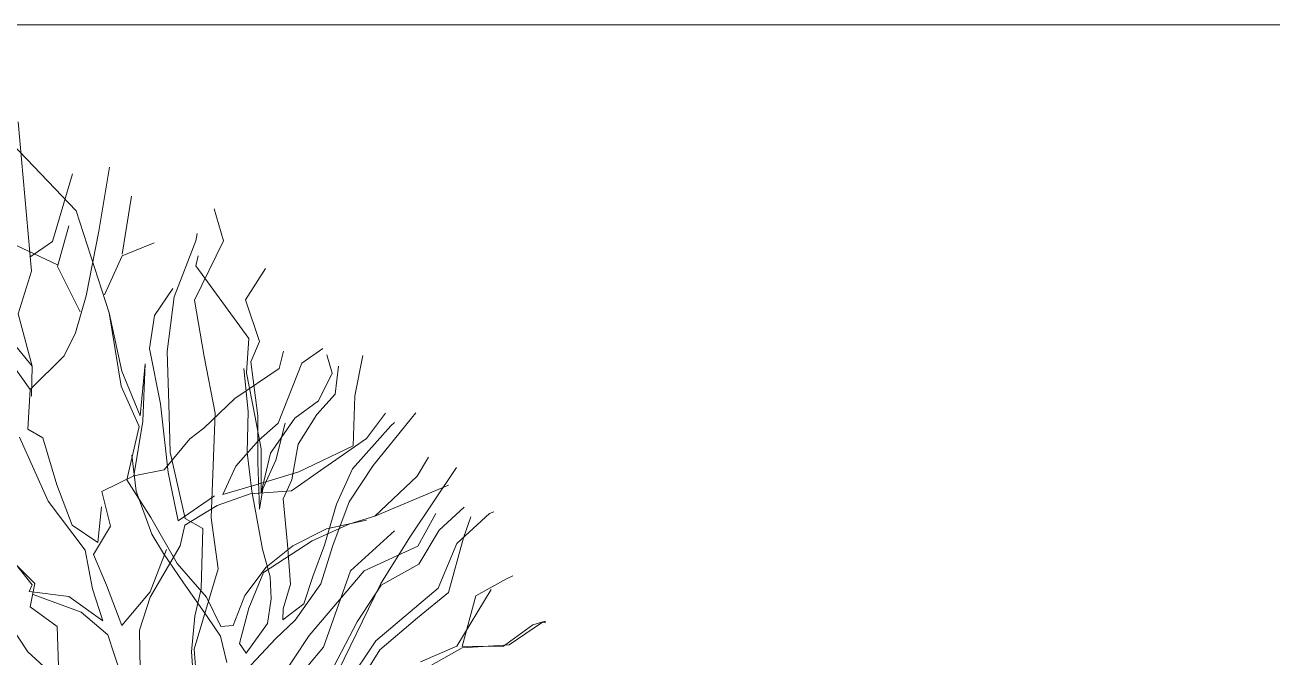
# Model space of a CAD drawing. Header units: millimetres. Extents: x -2481 to 45049, y -11067 to 11055.
# Drawn here: x 12854 to 13361, y 5659 to 5916 of the extents above; entities that cross this region are included whole.
import ezdxf

# ---------------------------------------------------------------- set-up
doc = ezdxf.new("R2010")
doc.units = ezdxf.units.MM
for name, color, linetype, lineweight in [('A-ELEWACJA CIENKA', 11, 'Continuous', 13), ('A-p.widokowa', 6, 'Continuous', 15), ('B-materiały', 9, 'Continuous', 0)]:
    doc.layers.add(name, color=color, linetype=linetype, lineweight=lineweight)

# ---------------------------------------------------------------- blocks, each defined once
blk = doc.blocks.new('A$C2EBD462E')
at = {"layer": 'B-materiały'}
for p, q in [((-80.34, 908.35), (-42.28, 948.3)), ((-62.29, 883.94), (-56.77, 944.52)), ((-89.62, 900.21), (-93.88, 926.12)), ((-70.81, 895.94), (-78.89, 923.39)), ((-99.11, 890.74), (-102.86, 914.43)), ((-136.51, 909.16), (-140.27, 896.15)), ((-93.78, 866.9), (-80.34, 908.35)), ((-72.83, 885.82), (-77.45, 902.29)), ((-128.99, 896.15), (-129.54, 899.18)), ((-84.45, 873.84), (-89.62, 900.21)), ((-72.83, 886.4), (-48.86, 897.67)), ((-140.27, 896.15), (-128.55, 872.17)), ((-120.2, 873.5), (-128.99, 896.15)), ((-99.11, 890.16), (-112.1, 895.36)), ((-61.57, 889.58), (-70.81, 895.94)), ((-128.99, 886.11), (-129.99, 890.18)), ((-91.89, 874.27), (-99.11, 890.16)), ((-149.22, 872.21), (-157.32, 885.03)), ((-150.5, 856.54), (-128.99, 886.11)), ((-82.07, 867.33), (-72.83, 885.82)), ((-56.77, 866.59), (-62.29, 883.94)), ((-112.19, 865.88), (-119.73, 876.86)), ((-154.94, 855.31), (-149.22, 872.21)), ((-128.55, 872.17), (-132.44, 849.17)), ((-117.41, 851.22), (-120.2, 873.5)), ((-80.17, 858.86), (-84.45, 873.84)), ((-93.78, 866.9), (-98.9, 843.27)), ((-98.62, 837.17), (-93.78, 866.9)), ((-110.18, 852.52), (-112.19, 865.88)), ((-62.51, 845.34), (-56.77, 866.59)), ((-62.51, 845.34), (-48.42, 862.45)), ((-75.47, 849.48), (-80.17, 858.86)), ((-61.72, 835.86), (-45.49, 858.45)), ((-172.12, 846.52), (-180.65, 852.49)), ((-151.38, 847.02), (-154.94, 855.31)), ((-149.59, 842.6), (-150.5, 856.54)), ((-114.64, 830.06), (-110.18, 852.52)), ((-196.88, 849.62), (-193.68, 833.24)), ((-182.3, 849.97), (-184.41, 842.45)), ((-162.49, 822.16), (-172.12, 846.52)), ((-162.84, 844.35), (-164.6, 851.4)), ((-154.18, 825.16), (-151.38, 847.02)), ((-132.44, 849.17), (-136.89, 826.16)), ((-117.99, 829.98), (-117.41, 851.22)), ((-61.72, 835.86), (-75.47, 849.48)), ((-185.69, 833.87), (-186.98, 845.28)), ((-184.41, 842.45), (-178.92, 831.25)), ((-144.86, 832.1), (-162.84, 844.35)), ((-153.07, 825.19), (-149.59, 842.6)), ((-148.52, 844.3), (-150.32, 826.94)), ((-106.42, 825.1), (-108.43, 846.25)), ((-108.43, 846.25), (-107.42, 822.93)), ((-98.9, 843.27), (-106.42, 825.1)), ((-62.21, 833.05), (-62.51, 845.34)), ((-106.03, 820.78), (-98.62, 837.17)), ((-193.68, 833.24), (-192.93, 812.9)), ((-178.22, 825.68), (-185.69, 833.87)), ((-178.92, 831.25), (-169.24, 824.23)), ((-132.27, 820.13), (-144.86, 832.1)), ((-60.75, 819.68), (-61.72, 835.86)), ((-216.73, 824.16), (-218.46, 826.35)), ((-198.45, 815.88), (-206.06, 826.19)), ((-150.32, 826.94), (-149.9, 810.19)), ((-136.89, 826.16), (-135.27, 783.74)), ((-118.62, 810.41), (-117.99, 829.98)), ((-117.85, 802.05), (-114.64, 830.06)), ((-201.16, 804.99), (-216.73, 824.16)), ((-209.77, 822.48), (-208.27, 821.02)), ((-170.65, 813.58), (-178.22, 825.68)), ((-169.24, 824.23), (-159.39, 809.95)), ((-165.28, 822.09), (-161.55, 807.1)), ((-154.49, 815.1), (-162.49, 822.16)), ((-155.52, 811.72), (-153.07, 825.19)), ((-154.27, 806.17), (-154.18, 825.16)), ((-107.42, 822.93), (-103.85, 800.73)), ((-208.27, 821.02), (-192.75, 803.53)), ((-126.58, 815.8), (-132.27, 820.13)), ((-101.02, 799.12), (-106.03, 820.78)), ((-72.48, 797.04), (-66.81, 816.18)), ((-57.32, 816.42), (-68.96, 790.43)), ((-66.81, 816.18), (-60.75, 819.68)), ((-181.02, 803.82), (-198.45, 815.88)), ((-192.93, 812.9), (-170.93, 802.4)), ((-168.06, 799.12), (-170.65, 813.58)), ((-155.63, 793.84), (-155.52, 811.72)), ((-145.29, 804.72), (-154.49, 815.1)), ((-116.2, 803.21), (-126.58, 815.8)), ((-218.93, 800.64), (-223.59, 808.28)), ((-161.55, 807.1), (-156.23, 795.5)), ((-159.39, 809.95), (-155.63, 793.84)), ((-154.91, 787.16), (-154.27, 806.17)), ((-149.9, 810.19), (-151.74, 794.5)), ((-124.65, 783.45), (-118.62, 810.41)), ((-102.95, 809.13), (-104.81, 794.56)), ((-216.25, 776.29), (-234.98, 804.19)), ((-191.29, 790.16), (-201.16, 804.99)), ((-192.75, 803.53), (-186.24, 789.17)), ((-167.94, 794.65), (-181.02, 803.82)), ((-170.93, 802.4), (-155.73, 797.75)), ((-139.97, 793.12), (-145.29, 804.72)), ((-121.83, 782.4), (-117.85, 802.05)), ((-103.85, 800.73), (-116.2, 803.21)), ((-201.76, 784.31), (-231.67, 796.94)), ((-201.76, 784.31), (-218.93, 800.64)), ((-164.51, 791.39), (-168.06, 799.12)), ((-155.73, 797.75), (-139.97, 793.12)), ((-110.69, 783.8), (-101.02, 799.12)), ((-90.84, 794.35), (-103.85, 800.73)), ((-78.77, 780.69), (-72.48, 797.04)), ((-151.15, 793.4), (-167.94, 794.65)), ((-166.28, 772.91), (-164.51, 791.39)), ((-156.23, 795.5), (-154.91, 787.16)), ((-151.74, 794.5), (-156.18, 770.93)), ((-137.63, 788.71), (-151.15, 793.4)), ((-136.61, 792.64), (-121.83, 782.4)), ((-104.81, 794.56), (-111.08, 777.08)), ((-94.4, 780.29), (-90.84, 794.35)), ((-250.14, 786.12), (-248.35, 785.51)), ((-238.03, 788), (-227.88, 778.63)), ((-184.71, 772.45), (-191.29, 790.16)), ((-186.24, 789.17), (-181.36, 772.53)), ((-124.58, 780.66), (-137.63, 788.71)), ((-90.69, 788.21), (-89.21, 773.72)), ((-68.96, 790.43), (-84.1, 770.5)), ((-248.35, 785.51), (-235.06, 773.31)), ((-237.86, 775.58), (-240.8, 784.1)), ((-226.53, 785.51), (-219.26, 772.22)), ((-191.63, 781.21), (-201.76, 784.31)), ((-198.37, 782.72), (-182.08, 779.21)), ((-176.37, 774.33), (-191.63, 781.21)), ((-135.27, 783.74), (-138.1, 763)), ((-131.81, 779.36), (-124.65, 783.45)), ((-122.69, 772.32), (-124.58, 780.66)), ((-121.39, 765.09), (-110.69, 783.8)), ((-89.21, 773.72), (-78.77, 780.69)), ((-231.71, 753.39), (-237.86, 775.58)), ((-227.88, 778.63), (-219.71, 764.87)), ((-204.22, 757.04), (-216.25, 776.29)), ((-191.93, 762.19), (-209.73, 778.46)), ((-182.08, 779.21), (-168.5, 772.29)), ((-131.19, 754.79), (-131.81, 779.36)), ((-111.08, 777.08), (-115.91, 769.14)), ((-87.41, 768.74), (-94.4, 780.29)), ((-235.06, 773.31), (-227.54, 755.14)), ((-219.26, 772.22), (-197.45, 762.19)), ((-179.85, 756.93), (-184.71, 772.45)), ((-181.36, 772.53), (-176.57, 759.8)), ((-156.5, 761.42), (-176.37, 774.33)), ((-168.5, 772.29), (-157.67, 763.63)), ((-167.55, 756.67), (-166.28, 772.91)), ((-156.18, 770.93), (-159.25, 759.68)), ((-110.44, 751.4), (-122.69, 772.32)), ((-117.07, 770.79), (-110.49, 753.63)), ((-84.1, 770.5), (-87.06, 754.78)), ((-63.65, 757.04), (-47.84, 772.52)), ((-62.52, 756.51), (-47.35, 775.33)), ((-115.91, 769.14), (-123.99, 757.21)), ((-92.68, 756.32), (-87.41, 768.74)), ((-219.71, 764.87), (-204.41, 756.31)), ((-197.45, 762.19), (-175.13, 735.89)), ((-180.88, 731.2), (-191.93, 762.19)), ((-157.67, 763.63), (-149, 752.11)), ((-150.55, 747.04), (-156.5, 761.42)), ((-138.1, 763), (-128.34, 730.28)), ((-133.34, 751.39), (-121.39, 765.09)), ((-255.32, 758.95), (-257.86, 760.14)), ((-242.85, 752), (-255.32, 758.95)), ((-204.41, 756.31), (-194.54, 741.47)), ((-178.89, 705.24), (-204.22, 757.04)), ((-169.42, 742.1), (-179.85, 756.93)), ((-176.57, 759.8), (-172.94, 748.72)), ((-164.51, 746.7), (-167.55, 756.67)), ((-159.25, 759.68), (-159.58, 750.73)), ((-123.99, 757.21), (-133.7, 743.56)), ((-98.98, 739.96), (-92.68, 756.32)), ((-61.74, 747.59), (-63.65, 757.04)), ((-61.34, 753.75), (-62.52, 756.51)), ((-249.06, 754.63), (-235.08, 731.52)), ((-237.31, 731.46), (-242.85, 752)), ((-219.16, 743.09), (-231.71, 753.39)), ((-227.54, 755.14), (-202.21, 733.72)), ((-159.58, 750.73), (-158.21, 740.71)), ((-149, 752.11), (-144.23, 739.94)), ((-139.19, 739.51), (-133.34, 751.39)), ((-128.68, 743.68), (-131.19, 754.79)), ((-110.49, 753.63), (-98.98, 739.96)), ((-106.19, 738.1), (-110.44, 751.4)), ((-87.06, 754.78), (-91.2, 741.83)), ((-91.2, 741.83), (-77.48, 751.67)), ((-62.98, 752.59), (-82.36, 745.4)), ((-77.48, 751.67), (-61.34, 753.75)), ((-172.94, 748.72), (-164.4, 742.23)), ((-164.4, 742.23), (-164.51, 746.7)), ((-146.84, 732.61), (-150.55, 747.04)), ((-82.36, 745.4), (-93.3, 736.19)), ((-72.71, 739.5), (-61.74, 747.59)), ((-60.72, 729.18), (-47.27, 749.63)), ((-269.96, 741.26), (-271.25, 741.33)), ((-270.95, 741.75), (-266.02, 740.24)), ((-256.32, 732.11), (-269.96, 741.26)), ((-266.02, 740.24), (-254.07, 731.6)), ((-203.76, 730.07), (-219.16, 743.09)), ((-194.54, 741.47), (-185.15, 723.27)), ((-161.41, 734.48), (-169.42, 742.1)), ((-158.21, 740.71), (-149.53, 728.64)), ((-133.7, 743.56), (-139.09, 735.6)), ((-127.2, 729.19), (-128.68, 743.68)), ((-175.13, 735.89), (-162.84, 717.45)), ((-144.23, 739.94), (-139.19, 739.51)), ((-139.09, 735.6), (-141.62, 724.92)), ((-106.35, 721.9), (-106.19, 738.1)), ((-93.3, 736.19), (-95.89, 728.3)), ((-73.32, 719.37), (-72.71, 739.5)), ((-237.29, 730.91), (-256.32, 732.11)), ((-254.07, 731.6), (-237.31, 731.46)), ((-211.79, 716.46), (-237.29, 730.91)), ((-235.08, 731.52), (-220.39, 725.18)), ((-193.86, 714.12), (-203.76, 730.07)), ((-202.21, 733.72), (-187.17, 711.48)), ((-174.54, 723.54), (-180.88, 731.2)), ((-147.63, 719.74), (-161.41, 734.48)), ((-149.53, 728.64), (-146.84, 732.61)), ((-128.34, 730.28), (-130.02, 707.9)), ((-128.45, 712.4), (-127.2, 729.19)), ((-95.89, 728.3), (-101.6, 710.84)), ((-72.19, 718.84), (-60.72, 729.18))]:
    blk.add_line(p, q, dxfattribs=at)

msp = doc.modelspace()

# ---------------------------------------------------------------- linework, layer by layer
at = {"layer": 'A-p.widokowa', "color": 251, "ltscale": 5}
msp.add_lwpolyline([(11985.26, 4431.05), (14085.26, 4431.05), (14085.26, 5916.05), (11985.26, 5916.05)], close=True, dxfattribs=at)

# ---------------------------------------------------------------- block references
at = {"layer": 'A-ELEWACJA CIENKA', "xscale": -1}
msp.add_blockref('A$C2EBD462E', (12794.12, 4932.13), dxfattribs=at)

doc.saveas('drawing.dxf')
